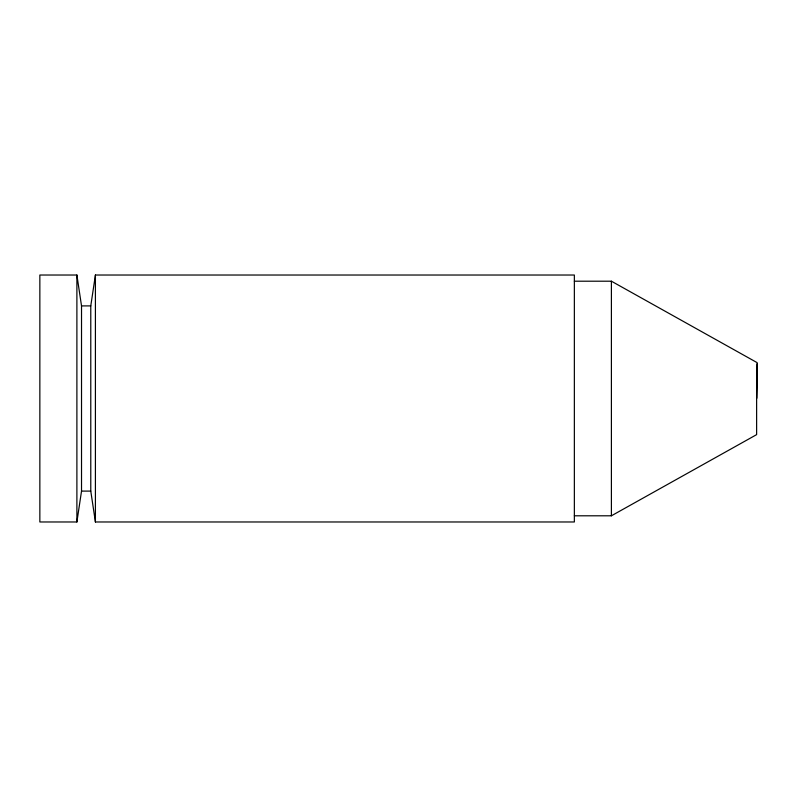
<?xml version="1.0" encoding="UTF-8"?>
<svg xmlns="http://www.w3.org/2000/svg" width="797" height="797" viewBox="0 0 797 797"><rect width="100%" height="100%" fill="white"/><g stroke="black" fill="none" stroke-linecap="round" stroke-linejoin="round"><path stroke-width="1.2" d="M757.15 363.88L756.622 398.5L757.15 362.655L611.399 281.202L574.358 281.202M90.778 305.899L95.411 275.025L574.358 275.025L574.358 521.975L95.411 521.975L90.778 491.101L90.778 305.899L81.523 305.899L76.891 275.025L39.85 275.025L39.85 521.975L76.891 521.975L81.523 491.101L81.523 305.899M574.358 515.798L611.399 515.798L756.622 434.634L756.622 367.198M81.523 491.101L90.778 491.101M611.399 281.202L611.399 515.798M95.411 275.025L95.411 521.975M76.891 275.025L76.891 521.975"/></g></svg>
